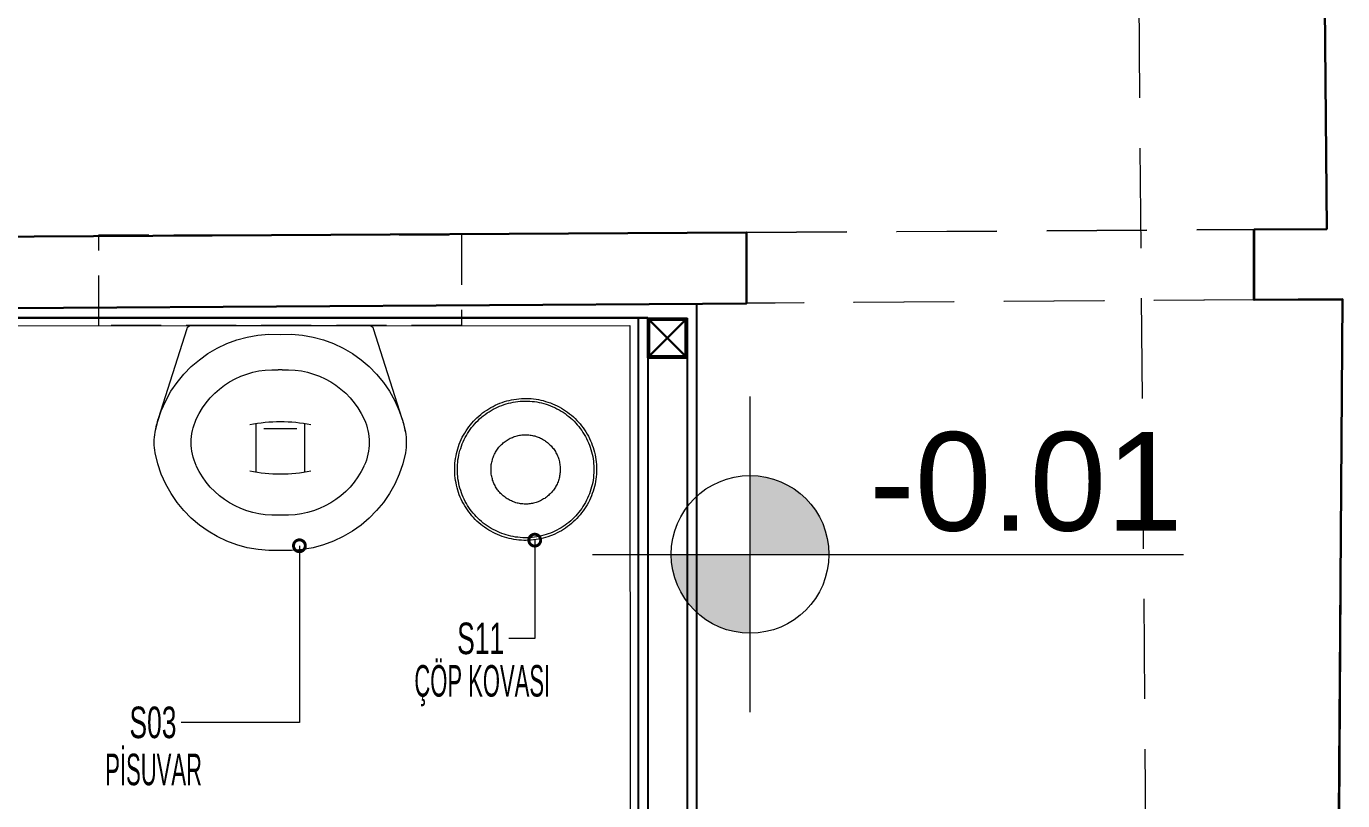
# Model space of a CAD drawing. Header units: centimetres. Extents: x 5488 to 20269, y -31398 to -19684.
# Drawn here: x 18837.9 to 19004.9, y -22395.7 to -22297.5 of the extents above; entities that cross this region are included whole.
import ezdxf
from ezdxf import colors
from ezdxf.entities.mleader import LeaderData, LeaderLine
from ezdxf.enums import TextEntityAlignment as Align
from ezdxf.math import Vec2, Vec3

# ---------------------------------------------------------------- set-up
doc = ezdxf.new("R2010")
doc.units = ezdxf.units.CM
doc.linetypes.add('HIDDEN', pattern=[9.525, 6.35, -3.175])
for name, color, linetype, lineweight in [('CRC_plan_kot', 4, 'Continuous', 20), ('CRC_plan_kot_isim', 3, 'Continuous', 20), ('xxx_Auto_DIMENSION_INTERIOR', 33, 'Continuous', 0), ('xxx_Auto_Duvar_Duvar Plan Kesit', 7, 'Continuous', 30), ('xxx_Auto_Kaplama_Ahşap', 34, 'Continuous', 0), ('xxx_Auto_Kaplama_Seramik', 182, 'Continuous', 13), ('xxx_Auto_Konstruksiyon_Metal', 141, 'Continuous', 0), ('xxx_Auto_SIGN_GENERAL', 51, 'Continuous', 0), ('xxx_Auto_Tefris_Silik', 252, 'Continuous', 13), ('xxx_Auto_Tefris_Tefris', 32, 'Continuous', 15), ('xxx_Auto_Yardimci_Yazi', 7, 'Continuous', 9)]:
    doc.layers.add(name, color=color, linetype=linetype, lineweight=lineweight)
doc.layers.add('süpürgelik', color=105, linetype='Continuous')
doc.layers.add('xxx_Autoxxx_Auto_Duvar_Alcipan', color=51, linetype='Continuous')
doc.styles.add('a_Arial-50', font='arial.ttf', dxfattribs={"height": 0.125})
doc.styles.add('AUTOBAN', font='')
doc.styles.add('ROMANS', font='romans')
doc.styles.get('AUTOBAN').set_extended_font_data('Helvetica Normal Tr')

# ---------------------------------------------------------------- blocks, each defined once
blk = doc.blocks.new('kutu profil')
at = {"layer": 'xxx_Auto_Duvar_Duvar Plan Kesit', "color": 0}
for points in [[(0, -5), (5, -5), (5, 0), (0, 0)], [(0.2, -4.8), (4.8, -4.8), (4.8, -0.2), (0.2, -0.2)]]:
    blk.add_lwpolyline(points, close=True, dxfattribs=at)
blk.add_lwpolyline([(0.2, -4.8), (4.8, -0.2), (4.8, -4.8), (0.2, -0.2)], dxfattribs=at)
blk = doc.blocks.new('A$Cd4c68676')
at = {"layer": 'süpürgelik', "color": 0}
blk.add_lwpolyline([(348.24, 453.56), (348.24, 453.56), (363.32, 453.68), (364.12, 591.85), (352.88, 591.77), (352.88, 600.7)], dxfattribs=at)
at = {"layer": 'xxx_Auto_Duvar_Duvar Plan Kesit'}
for points in [[(282.91, 591.29), (282.92, 591.29)], [(175.54, 589.46), (275.95, 589.48)]]:
    blk.add_lwpolyline(points, dxfattribs=at)
at = {"layer": 'xxx_Auto_Duvar_Duvar Plan Kesit', "color": 0}
blk.add_lwpolyline([(275.95, 589.48), (275.95, 589.48)], dxfattribs=at)
at = {"layer": 'xxx_Auto_Kaplama_Seramik'}
for points in [[(184.94, 588.46), (184.94, 588.46), (273.69, 588.51)], [(273.69, 588.51), (273.75, 453.58)]]:
    blk.add_lwpolyline(points, dxfattribs=at)
at = {"layer": 'xxx_Auto_Tefris_Silik', "linetype": 'HIDDEN', "ltscale": 2}
for points in [[(288.49, 600.33), (352.88, 600.7)], [(288.49, 600.33), (352.88, 600.7)], [(352.88, 591.77), (288.49, 591.34)], [(352.94, 591.77), (288.49, 591.34)]]:
    blk.add_lwpolyline(points, dxfattribs=at)
at = {"layer": 'xxx_Autoxxx_Auto_Duvar_Alcipan'}
for points in [[(282.15, 591.3), (282.15, 453.58)], [(274.75, 589.45), (274.74, 453.57)], [(275.95, 589.45), (275.94, 452.37)], [(280.95, 589.45), (280.95, 452.38)]]:
    blk.add_lwpolyline(points, dxfattribs=at)
at = {"layer": 'xxx_Auto_Konstruksiyon_Metal'}
blk.add_blockref('kutu profil', (275.95, 589.41), dxfattribs=at)
blk = doc.blocks.new('level_50')
for points in [[(10, 0, 0.414214), (0, 10), (0, 0)], [(0, 0), (-10, 0, 0.414214), (0, -10)]]:
    blk.add_hatch(color=256).paths.add_polyline_path(points)
for p, q in [((0, 0), (0, 20)), ((-20, 0), (0, 0)), ((0, -20), (0, 0)), ((0, 0), (55, 0))]:
    blk.add_line(p, q)
blk.add_circle((0, 0), 10)
blk = doc.blocks.new('level')
blk.add_blockref('level_50', (0, 0))
at = {"layer": 'xxx_Auto_Yardimci_Yazi', "style": 'a_Arial-50'}
blk.add_attdef('LEVEL', text='', height=12.5, dxfattribs=at).set_placement((35, 3), align=Align.CENTER)
blk = doc.blocks.new('PLAN KOT')
at = {"layer": 'CRC_plan_kot'}
ref = blk.add_blockref('level', (-15.02, 2301.41), dxfattribs=at)
ref.add_attrib('LEVEL', '-0.01', dxfattribs={"layer": 'CRC_plan_kot_isim', "height": 12.5, "style": 'a_Arial-50'}).set_placement((19.98, 2304.41), align=Align.CENTER)
blk = doc.blocks.new('_DotSmall')
at = {"color": 0, "linetype": 'ByBlock', "const_width": 0.5}
blk.add_lwpolyline([(-0.0625, 0, 1), (0.0625, 0, 1)], format="xyb", close=True, dxfattribs=at)
blk = doc.blocks.new('x2202_Autoban_Istinye Park_Food Hall_PLAN_altlik_20220517$0$2202_Autoban_Istinye Park_Food Hall_PLAN_altlik_20220506$0$pisuvar-plan')
for p, q in [((-2.5, -56.1), (2.5, -56.1)), ((-31, -124.1), (-31, -186)), ((-21.1, -130.7), (20.7, -130.7)), ((31, -124.2), (31, -186)), ((-2.5, -240.1), (2.4, -240.1))]:
    blk.add_line(p, q)
blk.add_lwpolyline([(158.7, -161.3, 0.094756), (158.7, -135, 0.028832), (154.4, -117.9), (118.1, -3.5, 0.32681), (113.4, 0), (-113.4, 0, 0.32681), (-118.1, -3.5), (-154.4, -117.8, 0.028832), (-158.8, -134.9, 0.094756), (-158.8, -161.2, 0.374692), (0, -285, 0.374692)], format="xyb", close=True)
for centre, radius, start, end in [((-8.4, -164.1), 153.2, 86.855, 169.0173), ((8.4, -164.1), 153.2, 10.9792, 93.1416), ((-8.4, -164.1), 108.2, 86.8501, 155.1563), ((8.4, -164.1), 108.2, 24.8403, 93.1465), ((-43, -148.1), 70, 155.1563, 204.8403), ((-0.1, -315.3), 193.7, 78.4777, 101.5997), ((43, -148.1), 70, 335.1563, 24.8403), ((-8.4, -132.1), 108.2, 204.8403, 273.1465), ((8.4, -132.1), 108.2, 266.8501, 335.1563), ((-0.1, 5.2), 193.7, 258.3969, 281.5189)]:
    blk.add_arc(centre, radius, start, end)
blk = doc.blocks.new('x2202_Autoban_Istinye Park_Food Hall_PLAN_altlik_20220517$0$2202_Autoban_Istinye Park_Food Hall_PLAN_altlik_20220506$0$S12_plan')
for p, q in [((-3.06, 8.42), (-3.35, 8.31)), ((-2.77, 8.53), (-3.06, 8.42)), ((-2.47, 8.62), (-2.77, 8.53)), ((-2.17, 8.7), (-2.47, 8.62)), ((-1.94, 8.41), (-2.23, 8.33)), ((-1.86, 8.77), (-2.17, 8.7)), ((-1.64, 8.47), (-1.94, 8.41)), ((-1.55, 8.83), (-1.86, 8.77)), ((-1.35, 8.52), (-1.64, 8.47)), ((-1.25, 8.88), (-1.55, 8.83)), ((-1.05, 8.56), (-1.35, 8.52)), ((-0.94, 8.91), (-1.25, 8.88)), ((-0.75, 8.59), (-1.05, 8.56)), ((-0.62, 8.94), (-0.94, 8.91)), ((-0.45, 8.61), (-0.75, 8.59)), ((-0.31, 8.96), (-0.62, 8.94)), ((-0.15, 8.63), (-0.45, 8.61)), ((0, 8.96), (-0.31, 8.96)), ((0.15, 8.63), (-0.15, 8.63)), ((0.31, 8.96), (0, 8.96)), ((0.45, 8.61), (0.15, 8.63)), ((0.62, 8.94), (0.31, 8.96)), ((0.75, 8.59), (0.45, 8.61)), ((0.94, 8.91), (0.62, 8.94)), ((1.05, 8.56), (0.75, 8.59)), ((1.25, 8.88), (0.94, 8.91)), ((1.35, 8.52), (1.05, 8.56)), ((1.55, 8.83), (1.25, 8.88)), ((1.64, 8.47), (1.35, 8.52)), ((1.86, 8.77), (1.55, 8.83)), ((1.94, 8.41), (1.64, 8.47)), ((2.17, 8.7), (1.86, 8.77)), ((2.23, 8.33), (1.94, 8.41)), ((2.47, 8.62), (2.17, 8.7)), ((2.77, 8.53), (2.47, 8.62)), ((3.06, 8.42), (2.77, 8.53)), ((3.35, 8.31), (3.06, 8.42)), ((-5.76, 6.88), (-5.99, 6.67)), ((-5.51, 7.07), (-5.76, 6.88)), ((-5.43, 6.72), (-5.66, 6.52)), ((-5.26, 7.26), (-5.51, 7.07)), ((-5.19, 6.9), (-5.43, 6.72)), ((-5.01, 7.44), (-5.26, 7.26)), ((-4.95, 7.08), (-5.19, 6.9)), ((-4.75, 7.61), (-5.01, 7.44)), ((-4.7, 7.24), (-4.95, 7.08)), ((-4.48, 7.77), (-4.75, 7.61)), ((-4.44, 7.4), (-4.7, 7.24)), ((-4.2, 7.92), (-4.48, 7.77)), ((-4.18, 7.55), (-4.44, 7.4)), ((-3.93, 8.06), (-4.2, 7.92)), ((-3.91, 7.69), (-4.18, 7.55)), ((-3.64, 8.19), (-3.93, 8.06)), ((-3.64, 7.82), (-3.91, 7.69)), ((-3.35, 8.31), (-3.64, 8.19)), ((-3.37, 7.95), (-3.64, 7.82)), ((-3.09, 8.06), (-3.37, 7.95)), ((-2.81, 8.16), (-3.09, 8.06)), ((-2.52, 8.25), (-2.81, 8.16)), ((-2.23, 8.33), (-2.52, 8.25)), ((2.52, 8.25), (2.23, 8.33)), ((2.81, 8.16), (2.52, 8.25)), ((3.09, 8.06), (2.81, 8.16)), ((3.37, 7.95), (3.09, 8.06)), ((3.64, 8.19), (3.35, 8.31)), ((3.64, 7.82), (3.37, 7.95)), ((3.93, 8.06), (3.64, 8.19)), ((3.91, 7.69), (3.64, 7.82)), ((4.18, 7.55), (3.91, 7.69)), ((4.2, 7.92), (3.93, 8.06)), ((4.44, 7.4), (4.18, 7.55)), ((4.48, 7.77), (4.2, 7.92)), ((4.7, 7.24), (4.44, 7.4)), ((4.75, 7.61), (4.48, 7.77)), ((4.95, 7.08), (4.7, 7.24)), ((5.01, 7.44), (4.75, 7.61)), ((5.19, 6.9), (4.95, 7.08)), ((5.26, 7.26), (5.01, 7.44)), ((5.43, 6.72), (5.19, 6.9)), ((5.51, 7.07), (5.26, 7.26)), ((5.66, 6.52), (5.43, 6.72)), ((5.76, 6.88), (5.51, 7.07)), ((6, 6.67), (5.76, 6.88)), ((-7.43, 5.03), (-7.61, 4.77)), ((-7.25, 5.29), (-7.43, 5.03)), ((-7.06, 5.54), (-7.25, 5.29)), ((-6.89, 5.21), (-7.07, 4.97)), ((-6.87, 5.78), (-7.06, 5.54)), ((-6.71, 5.45), (-6.89, 5.21)), ((-6.66, 6.01), (-6.87, 5.78)), ((-6.51, 5.68), (-6.71, 5.45)), ((-6.45, 6.24), (-6.66, 6.01)), ((-6.31, 5.9), (-6.51, 5.68)), ((-6.22, 6.46), (-6.45, 6.24)), ((-6.1, 6.12), (-6.31, 5.9)), ((-5.99, 6.67), (-6.22, 6.46)), ((-5.88, 6.32), (-6.1, 6.12)), ((-5.66, 6.52), (-5.88, 6.32)), ((5.88, 6.32), (5.66, 6.52)), ((6.1, 6.12), (5.88, 6.32)), ((6.22, 6.46), (6, 6.67)), ((6.31, 5.9), (6.1, 6.12)), ((6.45, 6.24), (6.22, 6.46)), ((6.51, 5.68), (6.31, 5.9)), ((6.66, 6.02), (6.45, 6.24)), ((6.71, 5.45), (6.51, 5.68)), ((6.87, 5.78), (6.66, 6.02)), ((6.89, 5.21), (6.71, 5.45)), ((7.06, 5.54), (6.87, 5.78)), ((7.07, 4.97), (6.89, 5.21)), ((7.25, 5.29), (7.06, 5.54)), ((7.43, 5.03), (7.25, 5.29)), ((7.61, 4.77), (7.43, 5.03)), ((-8.32, 3.39), (-8.44, 3.1)), ((-8.2, 3.67), (-8.32, 3.39)), ((-8.06, 3.96), (-8.2, 3.67)), ((-7.95, 3.4), (-8.07, 3.12)), ((-7.92, 4.23), (-8.06, 3.96)), ((-7.83, 3.67), (-7.95, 3.4)), ((-7.77, 4.51), (-7.92, 4.23)), ((-7.7, 3.94), (-7.83, 3.67)), ((-7.61, 4.77), (-7.77, 4.51)), ((-7.55, 4.21), (-7.7, 3.94)), ((-7.4, 4.47), (-7.55, 4.21)), ((-7.24, 4.72), (-7.4, 4.47)), ((-7.07, 4.97), (-7.24, 4.72)), ((-2.75, 3.39), (-2.87, 3.29)), ((-2.63, 3.48), (-2.75, 3.39)), ((-2.51, 3.57), (-2.63, 3.48)), ((-2.38, 3.66), (-2.51, 3.57)), ((-2.25, 3.74), (-2.38, 3.66)), ((-2.12, 3.81), (-2.25, 3.74)), ((-1.98, 3.88), (-2.12, 3.81)), ((-1.85, 3.95), (-1.98, 3.88)), ((-1.71, 4.01), (-1.85, 3.95)), ((-1.57, 4.07), (-1.71, 4.01)), ((-1.42, 4.12), (-1.57, 4.07)), ((-1.28, 4.17), (-1.42, 4.12)), ((-1.13, 4.21), (-1.28, 4.17)), ((-0.98, 4.25), (-1.13, 4.21)), ((-0.83, 4.28), (-0.98, 4.25)), ((-0.68, 4.3), (-0.83, 4.28)), ((-0.53, 4.32), (-0.68, 4.3)), ((-0.38, 4.34), (-0.53, 4.32)), ((-0.23, 4.35), (-0.38, 4.34)), ((-0.08, 4.36), (-0.23, 4.35)), ((0.08, 4.36), (-0.08, 4.36)), ((0.23, 4.35), (0.08, 4.36)), ((0.38, 4.34), (0.23, 4.35)), ((0.53, 4.32), (0.38, 4.34)), ((0.68, 4.3), (0.53, 4.32)), ((0.83, 4.28), (0.68, 4.3)), ((0.98, 4.25), (0.83, 4.28)), ((1.13, 4.21), (0.98, 4.25)), ((1.28, 4.17), (1.13, 4.21)), ((1.42, 4.12), (1.28, 4.17)), ((1.57, 4.07), (1.42, 4.12)), ((1.71, 4.01), (1.57, 4.07)), ((1.85, 3.95), (1.71, 4.01)), ((1.98, 3.88), (1.85, 3.95)), ((2.12, 3.81), (1.98, 3.88)), ((2.25, 3.74), (2.12, 3.81)), ((2.38, 3.66), (2.25, 3.74)), ((2.51, 3.57), (2.38, 3.66)), ((2.63, 3.48), (2.51, 3.57)), ((2.75, 3.39), (2.63, 3.48)), ((2.87, 3.29), (2.75, 3.39)), ((7.24, 4.72), (7.07, 4.97)), ((7.4, 4.47), (7.24, 4.72)), ((7.55, 4.21), (7.4, 4.47)), ((7.7, 3.94), (7.55, 4.21)), ((7.77, 4.51), (7.61, 4.77)), ((7.83, 3.67), (7.7, 3.94)), ((7.92, 4.23), (7.77, 4.51)), ((7.95, 3.4), (7.83, 3.67)), ((8.06, 3.96), (7.92, 4.23)), ((8.07, 3.12), (7.95, 3.4)), ((8.2, 3.67), (8.06, 3.96)), ((8.32, 3.39), (8.2, 3.67)), ((8.44, 3.1), (8.32, 3.39)), ((-8.79, 1.9), (-8.85, 1.59)), ((-8.72, 2.2), (-8.79, 1.9)), ((-8.63, 2.5), (-8.72, 2.2)), ((-8.54, 2.8), (-8.63, 2.5)), ((-8.49, 1.68), (-8.55, 1.38)), ((-8.44, 3.1), (-8.54, 2.8)), ((-8.43, 1.97), (-8.49, 1.68)), ((-8.35, 2.26), (-8.43, 1.97)), ((-8.27, 2.55), (-8.35, 2.26)), ((-8.17, 2.84), (-8.27, 2.55)), ((-8.07, 3.12), (-8.17, 2.84)), ((-4.03, 1.71), (-4.09, 1.56)), ((-3.97, 1.84), (-4.03, 1.71)), ((-3.9, 1.98), (-3.97, 1.84)), ((-3.83, 2.12), (-3.9, 1.98)), ((-3.75, 2.25), (-3.83, 2.12)), ((-3.67, 2.38), (-3.75, 2.25)), ((-3.59, 2.5), (-3.67, 2.38)), ((-3.5, 2.62), (-3.59, 2.5)), ((-3.4, 2.74), (-3.5, 2.62)), ((-3.3, 2.86), (-3.4, 2.74)), ((-3.2, 2.97), (-3.3, 2.86)), ((-3.09, 3.08), (-3.2, 2.97)), ((-2.98, 3.19), (-3.09, 3.08)), ((-2.87, 3.29), (-2.98, 3.19)), ((2.98, 3.19), (2.87, 3.29)), ((3.09, 3.08), (2.98, 3.19)), ((3.2, 2.97), (3.09, 3.08)), ((3.3, 2.86), (3.2, 2.97)), ((3.4, 2.74), (3.3, 2.86)), ((3.5, 2.62), (3.4, 2.74)), ((3.59, 2.5), (3.5, 2.62)), ((3.67, 2.38), (3.59, 2.5)), ((3.75, 2.25), (3.67, 2.38)), ((3.83, 2.12), (3.75, 2.25)), ((3.9, 1.98), (3.83, 2.12)), ((3.97, 1.84), (3.9, 1.98)), ((4.03, 1.71), (3.97, 1.84)), ((4.09, 1.56), (4.03, 1.71)), ((8.17, 2.84), (8.07, 3.12)), ((8.27, 2.55), (8.17, 2.84)), ((8.35, 2.26), (8.27, 2.55)), ((8.43, 1.97), (8.35, 2.26)), ((8.49, 1.68), (8.43, 1.97)), ((8.54, 2.8), (8.44, 3.1)), ((8.55, 1.38), (8.49, 1.68)), ((8.63, 2.5), (8.54, 2.8)), ((8.72, 2.2), (8.63, 2.5)), ((8.79, 1.9), (8.72, 2.2)), ((8.85, 1.59), (8.79, 1.9)), ((-8.99, 0.35), (-9, 0.04)), ((-9, 0.04), (-9, -0.27)), ((-8.97, 0.66), (-8.99, 0.35)), ((-8.94, 0.98), (-8.97, 0.66)), ((-8.9, 1.28), (-8.94, 0.98)), ((-8.85, 1.59), (-8.9, 1.28)), ((-8.65, 0.49), (-8.66, 0.19)), ((-8.66, 0.19), (-8.66, -0.11)), ((-8.63, 0.79), (-8.65, 0.49)), ((-8.59, 1.09), (-8.63, 0.79)), ((-8.55, 1.38), (-8.59, 1.09)), ((-4.37, 0.38), (-4.39, 0.23)), ((-4.39, 0.23), (-4.39, 0.08)), ((-4.39, 0.08), (-4.39, -0.08)), ((-4.36, 0.53), (-4.37, 0.38)), ((-4.34, 0.68), (-4.36, 0.53)), ((-4.31, 0.83), (-4.34, 0.68)), ((-4.27, 0.98), (-4.31, 0.83)), ((-4.24, 1.13), (-4.27, 0.98)), ((-4.19, 1.28), (-4.24, 1.13)), ((-4.15, 1.42), (-4.19, 1.28)), ((-4.09, 1.56), (-4.15, 1.42)), ((4.15, 1.42), (4.09, 1.56)), ((4.19, 1.28), (4.15, 1.42)), ((4.24, 1.13), (4.19, 1.28)), ((4.27, 0.98), (4.24, 1.13)), ((4.31, 0.83), (4.27, 0.98)), ((4.34, 0.68), (4.31, 0.83)), ((4.36, 0.53), (4.34, 0.68)), ((4.37, 0.38), (4.36, 0.53)), ((4.39, 0.23), (4.37, 0.38)), ((4.39, 0.08), (4.39, 0.23)), ((4.39, -0.08), (4.39, 0.08)), ((8.59, 1.09), (8.55, 1.38)), ((8.63, 0.79), (8.59, 1.09)), ((8.65, 0.49), (8.63, 0.79)), ((8.66, 0.19), (8.65, 0.49)), ((8.66, -0.11), (8.66, 0.19)), ((8.9, 1.28), (8.85, 1.59)), ((8.94, 0.98), (8.9, 1.28)), ((8.97, 0.66), (8.94, 0.98)), ((8.99, 0.35), (8.97, 0.66)), ((9, 0.04), (8.99, 0.35)), ((9, -0.27), (9, 0.04)), ((-9, -0.27), (-8.98, -0.58)), ((-8.98, -0.58), (-8.96, -0.9)), ((-8.96, -0.9), (-8.92, -1.21)), ((-8.92, -1.21), (-8.88, -1.52)), ((-8.88, -1.52), (-8.82, -1.82)), ((-8.66, -0.11), (-8.66, -0.41)), ((-8.66, -0.41), (-8.64, -0.71)), ((-8.64, -0.71), (-8.61, -1.01)), ((-8.61, -1.01), (-8.57, -1.31)), ((-8.57, -1.31), (-8.52, -1.61)), ((-8.52, -1.61), (-8.46, -1.9)), ((-4.39, -0.08), (-4.39, -0.23)), ((-4.39, -0.23), (-4.38, -0.38)), ((-4.38, -0.38), (-4.37, -0.53)), ((-4.37, -0.53), (-4.35, -0.68)), ((-4.35, -0.68), (-4.32, -0.83)), ((-4.32, -0.83), (-4.29, -0.98)), ((-4.29, -0.98), (-4.26, -1.13)), ((-4.26, -1.13), (-4.22, -1.28)), ((-4.22, -1.28), (-4.17, -1.43)), ((-4.17, -1.43), (-4.12, -1.57)), ((-4.12, -1.57), (-4.06, -1.71)), ((4.06, -1.71), (4.12, -1.57)), ((4.12, -1.57), (4.17, -1.43)), ((4.17, -1.43), (4.22, -1.28)), ((4.22, -1.28), (4.26, -1.13)), ((4.26, -1.13), (4.29, -0.98)), ((4.29, -0.98), (4.32, -0.83)), ((4.32, -0.83), (4.35, -0.68)), ((4.35, -0.68), (4.37, -0.53)), ((4.37, -0.53), (4.38, -0.38)), ((4.38, -0.38), (4.39, -0.23)), ((4.39, -0.23), (4.39, -0.08)), ((8.46, -1.9), (8.52, -1.61)), ((8.52, -1.61), (8.57, -1.31)), ((8.57, -1.31), (8.61, -1.01)), ((8.61, -1.01), (8.64, -0.71)), ((8.64, -0.71), (8.66, -0.41)), ((8.66, -0.41), (8.66, -0.11)), ((8.82, -1.82), (8.88, -1.52)), ((8.88, -1.52), (8.92, -1.21)), ((8.92, -1.21), (8.96, -0.9)), ((8.96, -0.9), (8.98, -0.58)), ((8.98, -0.58), (9, -0.27)), ((-8.82, -1.82), (-8.75, -2.13)), ((-8.75, -2.13), (-8.68, -2.43)), ((-8.68, -2.43), (-8.59, -2.73)), ((-8.59, -2.73), (-8.49, -3.03)), ((-8.49, -3.03), (-8.38, -3.32)), ((-8.46, -1.9), (-8.39, -2.2)), ((-8.39, -2.2), (-8.31, -2.49)), ((-8.38, -3.32), (-8.26, -3.61)), ((-8.31, -2.49), (-8.22, -2.77)), ((-8.22, -2.77), (-8.12, -3.06)), ((-8.12, -3.06), (-8.01, -3.34)), ((-8.01, -3.34), (-7.89, -3.61)), ((-4.06, -1.71), (-4, -1.85)), ((-4, -1.85), (-3.94, -1.99)), ((-3.94, -1.99), (-3.87, -2.12)), ((-3.87, -2.12), (-3.79, -2.26)), ((-3.79, -2.26), (-3.71, -2.39)), ((-3.71, -2.39), (-3.63, -2.52)), ((-3.63, -2.52), (-3.54, -2.64)), ((-3.54, -2.64), (-3.45, -2.76)), ((-3.45, -2.76), (-3.35, -2.88)), ((-3.35, -2.88), (-3.25, -2.99)), ((-3.25, -2.99), (-3.15, -3.11)), ((-3.15, -3.11), (-3.04, -3.21)), ((-3.04, -3.21), (-2.93, -3.32)), ((-2.93, -3.32), (-2.81, -3.42)), ((2.81, -3.42), (2.93, -3.32)), ((2.93, -3.32), (3.04, -3.21)), ((3.04, -3.21), (3.15, -3.11)), ((3.15, -3.11), (3.25, -2.99)), ((3.25, -2.99), (3.35, -2.88)), ((3.35, -2.88), (3.45, -2.76)), ((3.45, -2.76), (3.54, -2.64)), ((3.54, -2.64), (3.63, -2.52)), ((3.63, -2.52), (3.71, -2.39)), ((3.71, -2.39), (3.79, -2.26)), ((3.79, -2.26), (3.87, -2.12)), ((3.87, -2.12), (3.94, -1.99)), ((3.94, -1.99), (4, -1.85)), ((4, -1.85), (4.06, -1.71)), ((7.89, -3.61), (8.01, -3.34)), ((8.01, -3.34), (8.12, -3.06)), ((8.12, -3.06), (8.22, -2.77)), ((8.22, -2.77), (8.31, -2.49)), ((8.26, -3.61), (8.38, -3.32)), ((8.31, -2.49), (8.39, -2.2)), ((8.38, -3.32), (8.49, -3.03)), ((8.39, -2.2), (8.46, -1.9)), ((8.49, -3.03), (8.59, -2.73)), ((8.59, -2.73), (8.68, -2.43)), ((8.68, -2.43), (8.75, -2.13)), ((8.75, -2.13), (8.82, -1.82)), ((-8.26, -3.61), (-8.13, -3.89)), ((-8.13, -3.89), (-7.99, -4.17)), ((-7.99, -4.17), (-7.85, -4.45)), ((-7.89, -3.61), (-7.76, -3.88)), ((-7.85, -4.45), (-7.69, -4.72)), ((-7.76, -3.88), (-7.63, -4.15)), ((-7.69, -4.72), (-7.52, -4.98)), ((-7.63, -4.15), (-7.48, -4.41)), ((-7.52, -4.98), (-7.34, -5.24)), ((-7.48, -4.41), (-7.32, -4.67)), ((-7.32, -4.67), (-7.16, -4.92)), ((-7.16, -4.92), (-6.98, -5.17)), ((-2.81, -3.42), (-2.69, -3.51)), ((-2.69, -3.51), (-2.57, -3.6)), ((-2.57, -3.6), (-2.45, -3.69)), ((-2.45, -3.69), (-2.32, -3.77)), ((-2.32, -3.77), (-2.19, -3.85)), ((-2.19, -3.85), (-2.05, -3.92)), ((-2.05, -3.92), (-1.92, -3.99)), ((-1.92, -3.99), (-1.78, -4.06)), ((-1.78, -4.06), (-1.64, -4.12)), ((-1.64, -4.12), (-1.5, -4.17)), ((-1.5, -4.17), (-1.35, -4.22)), ((-1.35, -4.22), (-1.2, -4.26)), ((-1.2, -4.26), (-1.06, -4.3)), ((-1.06, -4.3), (-0.91, -4.34)), ((-0.91, -4.34), (-0.76, -4.37)), ((-0.76, -4.37), (-0.61, -4.39)), ((-0.61, -4.39), (-0.46, -4.41)), ((-0.46, -4.41), (-0.3, -4.42)), ((-0.3, -4.42), (-0.15, -4.43)), ((-0.15, -4.43), (0, -4.43)), ((0, -4.43), (0.15, -4.43)), ((0.15, -4.43), (0.3, -4.42)), ((0.3, -4.42), (0.46, -4.41)), ((0.46, -4.41), (0.61, -4.39)), ((0.61, -4.39), (0.76, -4.37)), ((0.76, -4.37), (0.91, -4.34)), ((0.91, -4.34), (1.06, -4.3)), ((1.06, -4.3), (1.2, -4.26)), ((1.2, -4.26), (1.35, -4.22)), ((1.35, -4.22), (1.5, -4.17)), ((1.5, -4.17), (1.64, -4.12)), ((1.64, -4.12), (1.78, -4.06)), ((1.78, -4.06), (1.92, -3.99)), ((1.92, -3.99), (2.05, -3.92)), ((2.05, -3.92), (2.19, -3.85)), ((2.19, -3.85), (2.32, -3.77)), ((2.32, -3.77), (2.45, -3.69)), ((2.45, -3.69), (2.57, -3.6)), ((2.57, -3.6), (2.69, -3.51)), ((2.69, -3.51), (2.81, -3.42)), ((6.98, -5.17), (7.16, -4.92)), ((7.16, -4.92), (7.32, -4.67)), ((7.32, -4.67), (7.48, -4.41)), ((7.35, -5.24), (7.52, -4.98)), ((7.48, -4.41), (7.63, -4.15)), ((7.52, -4.98), (7.69, -4.72)), ((7.63, -4.15), (7.76, -3.88)), ((7.69, -4.72), (7.85, -4.45)), ((7.76, -3.88), (7.89, -3.61)), ((7.85, -4.45), (7.99, -4.17)), ((7.99, -4.17), (8.13, -3.89)), ((8.13, -3.89), (8.26, -3.61)), ((-7.34, -5.24), (-7.16, -5.49)), ((-7.16, -5.49), (-6.97, -5.74)), ((-6.98, -5.17), (-6.8, -5.41)), ((-6.97, -5.74), (-6.76, -5.97)), ((-6.8, -5.41), (-6.61, -5.64)), ((-6.76, -5.97), (-6.55, -6.21)), ((-6.61, -5.64), (-6.41, -5.87)), ((-6.55, -6.21), (-6.34, -6.43)), ((-6.41, -5.87), (-6.21, -6.08)), ((-6.34, -6.43), (-6.11, -6.65)), ((-6.21, -6.08), (-5.99, -6.3)), ((-6.11, -6.65), (-5.88, -6.85)), ((-5.99, -6.3), (-5.77, -6.5)), ((-5.77, -6.5), (-5.54, -6.7)), ((5.54, -6.7), (5.77, -6.5)), ((5.77, -6.5), (5.99, -6.3)), ((5.88, -6.85), (6.11, -6.65)), ((5.99, -6.3), (6.21, -6.08)), ((6.11, -6.65), (6.34, -6.43)), ((6.21, -6.08), (6.41, -5.87)), ((6.34, -6.43), (6.55, -6.21)), ((6.41, -5.87), (6.61, -5.64)), ((6.55, -6.21), (6.76, -5.97)), ((6.61, -5.64), (6.8, -5.41)), ((6.76, -5.97), (6.97, -5.74)), ((6.8, -5.41), (6.98, -5.17)), ((6.97, -5.74), (7.16, -5.49)), ((7.16, -5.49), (7.35, -5.24)), ((-5.88, -6.85), (-5.64, -7.05)), ((-5.64, -7.05), (-5.39, -7.25)), ((-5.54, -6.7), (-5.31, -6.89)), ((-5.39, -7.25), (-5.14, -7.43)), ((-5.31, -6.89), (-5.07, -7.07)), ((-5.14, -7.43), (-4.88, -7.6)), ((-5.07, -7.07), (-4.82, -7.24)), ((-4.88, -7.6), (-4.61, -7.77)), ((-4.82, -7.24), (-4.57, -7.4)), ((-4.61, -7.77), (-4.34, -7.92)), ((-4.57, -7.4), (-4.31, -7.55)), ((-4.34, -7.92), (-4.06, -8.07)), ((-4.31, -7.55), (-4.05, -7.7)), ((-4.06, -8.07), (-3.78, -8.2)), ((-4.05, -7.7), (-3.78, -7.84)), ((-3.78, -7.84), (-3.51, -7.96)), ((-3.78, -8.2), (-3.5, -8.33)), ((-3.51, -7.96), (-3.23, -8.08)), ((-3.5, -8.33), (-3.21, -8.45)), ((-3.23, -8.08), (-2.95, -8.19)), ((-2.95, -8.19), (-2.66, -8.28)), ((-2.66, -8.28), (-2.38, -8.37)), ((2.38, -8.37), (2.66, -8.28)), ((2.66, -8.28), (2.95, -8.19)), ((2.95, -8.19), (3.23, -8.08)), ((3.21, -8.45), (3.5, -8.33)), ((3.23, -8.08), (3.51, -7.96)), ((3.5, -8.33), (3.78, -8.2)), ((3.51, -7.96), (3.78, -7.84)), ((3.78, -7.84), (4.05, -7.7)), ((3.78, -8.2), (4.07, -8.07)), ((4.05, -7.7), (4.31, -7.55)), ((4.07, -8.07), (4.34, -7.92)), ((4.31, -7.55), (4.57, -7.4)), ((4.34, -7.92), (4.61, -7.77)), ((4.57, -7.4), (4.82, -7.24)), ((4.61, -7.77), (4.88, -7.6)), ((4.82, -7.24), (5.07, -7.07)), ((4.88, -7.6), (5.14, -7.43)), ((5.07, -7.07), (5.31, -6.89)), ((5.14, -7.43), (5.39, -7.25)), ((5.31, -6.89), (5.54, -6.7)), ((5.39, -7.25), (5.64, -7.05)), ((5.64, -7.05), (5.88, -6.85)), ((-3.21, -8.45), (-2.91, -8.55)), ((-2.91, -8.55), (-2.62, -8.65)), ((-2.62, -8.65), (-2.32, -8.73)), ((-2.38, -8.37), (-2.08, -8.45)), ((-2.32, -8.73), (-2.01, -8.81)), ((-2.08, -8.45), (-1.79, -8.52)), ((-2.01, -8.81), (-1.71, -8.87)), ((-1.79, -8.52), (-1.5, -8.57)), ((-1.71, -8.87), (-1.4, -8.93)), ((-1.5, -8.57), (-1.2, -8.62)), ((-1.4, -8.93), (-1.09, -8.97)), ((-1.2, -8.62), (-0.9, -8.66)), ((-1.09, -8.97), (-0.78, -9)), ((-0.9, -8.66), (-0.6, -8.68)), ((-0.78, -9), (-0.47, -9.03)), ((-0.6, -8.68), (-0.3, -8.7)), ((-0.47, -9.03), (-0.16, -9.04)), ((-0.3, -8.7), (0, -8.7)), ((-0.16, -9.04), (0.16, -9.04)), ((0, -8.7), (0.3, -8.7)), ((0.16, -9.04), (0.47, -9.03)), ((0.3, -8.7), (0.6, -8.68)), ((0.47, -9.03), (0.78, -9)), ((0.6, -8.68), (0.9, -8.66)), ((0.78, -9), (1.09, -8.97)), ((0.9, -8.66), (1.2, -8.62)), ((1.09, -8.97), (1.4, -8.93)), ((1.2, -8.62), (1.5, -8.57)), ((1.4, -8.93), (1.71, -8.87)), ((1.5, -8.57), (1.79, -8.52)), ((1.71, -8.87), (2.01, -8.81)), ((1.79, -8.52), (2.08, -8.45)), ((2.01, -8.81), (2.32, -8.73)), ((2.08, -8.45), (2.38, -8.37)), ((2.32, -8.73), (2.62, -8.65)), ((2.62, -8.65), (2.91, -8.55)), ((2.91, -8.55), (3.21, -8.45))]:
    blk.add_line(p, q)
blk = doc.blocks.new('WC TEFRIS')
at = {"layer": 'xxx_Auto_Tefris_Tefris', "linetype": 'HIDDEN'}
blk.add_lwpolyline([(-85.32, 870.39), (-39.32, 870.39), (-39.32, 858.88), (-85.32, 858.88)], close=True, dxfattribs=at)
at = {"layer": 'xxx_Auto_Tefris_Tefris', "xscale": -0.1000000000000019, "yscale": 0.1000000000000019, "zscale": 0.1000000000000019, "rotation": 359.9982865315986}
blk.add_blockref('x2202_Autoban_Istinye Park_Food Hall_PLAN_altlik_20220517$0$2202_Autoban_Istinye Park_Food Hall_PLAN_altlik_20220506$0$pisuvar-plan', (-62.32, 858.88), dxfattribs=at)
at = {"layer": 'xxx_Auto_Tefris_Tefris', "xscale": -1, "rotation": 270}
blk.add_blockref('x2202_Autoban_Istinye Park_Food Hall_PLAN_altlik_20220517$0$2202_Autoban_Istinye Park_Food Hall_PLAN_altlik_20220506$0$S12_plan', (-31.14, 840.65), dxfattribs=at)
blk = doc.blocks.new('A$C1e03b758')
at = {"layer": 'xxx_Auto_SIGN_GENERAL', "color": 12, "char_height": 4, "attachment_point": 5, "line_spacing_factor": 0.75, "style": 'ROMANS'}
for s, width, insert in [('{\\fArial|b0|i0|c162|p34;\\W0.5;ÇÖP KOVASI}', 17.0236, (269.53, 71.75)), ('{\\fArial|b0|i0|c162|p34;\\W0.5;PİSUVAR}', 11.0959, (227.83, 61.1))]:
    blk.add_mtext_dynamic_manual_height_columns(s, width=width, gutter_width=20, heights=[0], dxfattribs=dict(at, insert=insert))
at = {"layer": 'xxx_Auto_SIGN_GENERAL', "color": 12}
ml = blk.add_multileader_mtext('Standard', dxfattribs=at)
ml.set_content('{\\W0.6;S03}', color=12, style='AUTOBAN')
ml.set_leader_properties()
ml.set_arrow_properties(name='DOTSMALL')
ml.build(insert=Vec2(0, 0))
ml.multileader.update_dxf_attribs({"has_text_frame": 1, "dogleg_length": 2.04, "arrow_head_size": 3})
ctx = ml.context
ctx.base_point, ctx.arrow_head_size, ctx.landing_gap_size, ctx.plane_origin = Vec3(223.96, 67.1), 3, 0.6, Vec3(201.37, 149.79)
ctx.text_align_type = 2
notes = []
notes.append((ctx, [(1, (1, 1, 0), (246.33, 67.1), (-1, 0), 15, [(0, [(246.33, 89.49)], 0, [])])]))
ctx.mtext.insert, ctx.mtext.width, ctx.mtext.defined_height, ctx.mtext.alignment, ctx.mtext.flow_direction = Vec3(230.73, 69.1), 4.2015, 4.28, 3, 5
ml = blk.add_multileader_mtext('Standard', dxfattribs=at)
ml.set_content('{\\W0.6;S11}', color=12, style='AUTOBAN')
ml.set_leader_properties()
ml.set_arrow_properties(name='DOTSMALL')
ml.build(insert=Vec2(0, 0))
ml.multileader.update_dxf_attribs({"has_text_frame": 1, "dogleg_length": 2.04, "arrow_head_size": 3})
ctx = ml.context
ctx.base_point, ctx.arrow_head_size, ctx.landing_gap_size, ctx.plane_origin = Vec3(267.03, 77.75), 3, 0.6, Vec3(231.23, 160.44)
ctx.text_align_type = 2
notes.append((ctx, [(1, (1, 1, 0), (276.19, 77.75), (-1, 0), 3.28, [(0, [(276.19, 90.2)], 0, [])])]))
ctx.mtext.insert, ctx.mtext.width, ctx.mtext.defined_height, ctx.mtext.alignment, ctx.mtext.flow_direction = Vec3(272.31, 79.75), 4.2015, 4.28, 3, 5
for ctx, leaders in notes:
    for number, flags, end, landing, length, lines in leaders:
        leader = LeaderData()
        leader.index, (leader.has_last_leader_line, leader.has_dogleg_vector, leader.attachment_direction) = number, flags
        leader.last_leader_point, leader.dogleg_vector, leader.dogleg_length = Vec3(end), Vec3(landing), length
        for number, points, colour, breaks in lines:
            line = LeaderLine()
            line.index, line.vertices, line.color, line.breaks = number, Vec3.list(points), colors.encode_raw_color(colour), breaks
            leader.lines.append(line)
        ctx.leaders.append(leader)

msp = doc.modelspace()

# ---------------------------------------------------------------- block references
msp.add_blockref('A$Cd4c68676', (18640.77, -22923.93))

# ---------------------------------------------------------------- next in the draw order: linework, layer by layer
at = {"layer": 'xxx_Auto_Duvar_Duvar Plan Kesit'}
for points in [[(19004.1, -22439.36), (19004.9, -22332.11), (18993.66, -22332.19), (18993.66, -22323.26), (19002.89, -22323.21), (19001.95, -22219.68), (18628.52, -22219.71), (18627.91, -22325.33), (18929.27, -22323.63), (18929.27, -22332.62), (18923.69, -22332.66)], [(18626.36, -22334.53), (18923.69, -22332.66)]]:
    msp.add_lwpolyline(points, dxfattribs=at)
at = {"layer": 'xxx_Auto_Tefris_Silik', "linetype": 'HIDDEN', "ltscale": 2}
for points in [[(18996.77, -24402), (18977.12, -22062.73), (18573.9, -22063.11), (17072.27, -22094.25)], [(18929.27, -22323.63), (18993.66, -22323.26)], [(18929.27, -22323.63), (18993.66, -22323.26)], [(18993.66, -22332.19), (18929.27, -22332.62)], [(18993.72, -22332.19), (18929.27, -22332.62)]]:
    msp.add_lwpolyline(points, dxfattribs=at)

# ---------------------------------------------------------------- next in the draw order: block references
at = {"layer": 'xxx_Auto_DIMENSION_INTERIOR'}
msp.add_blockref('PLAN KOT', (18944.73, -24665.85), dxfattribs=at)
at = {"layer": 'xxx_Auto_Kaplama_Ahşap'}
msp.add_blockref('A$C1e03b758', (18626.2, -22452.84), dxfattribs=at)

# ---------------------------------------------------------------- next in the draw order: block references
at = {"layer": 'xxx_Auto_Konstruksiyon_Metal'}
msp.add_blockref('WC TEFRIS', (18932.41, -23194.32), dxfattribs=at)

doc.saveas('drawing.dxf')
